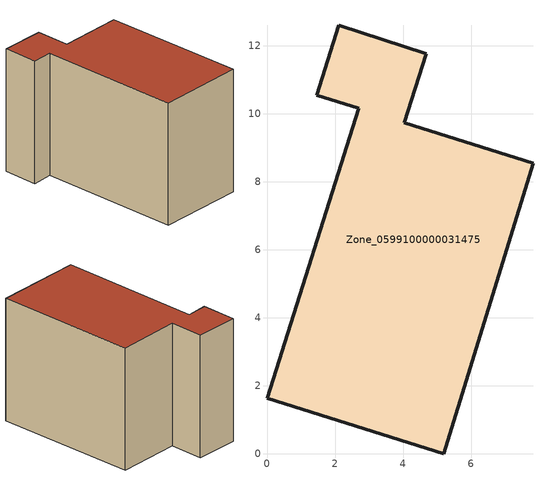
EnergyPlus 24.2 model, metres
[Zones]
Zone_0599100000031475
 floor ground (C_G): 7.82,8.55 5.19,0 0,1.64 2.69,10.16 1.46,10.55 2.11,12.61 4.68,11.76 4.04,9.74 z0
 wall outside (C_F): 4.68,11.76 2.11,12.61 1.46,10.55 2.69,10.16 0,1.64 5.19,0 7.82,8.55 4.04,9.74 4.68,11.76 z0:7.79
 roof outside (C_R): 4.04,9.74 4.68,11.76 2.11,12.61 1.46,10.55 2.69,10.16 0,1.64 5.19,0 7.82,8.55 z7.79
[BUILDING]
Pand.0599100000031475: North Axis=0; Terrain=City; Loads Convergence Tolerance Value=0.04; Temperature Convergence Tolerance Value=0.4; Solar Distribution=FullExterior; Maximum Number of Warmup Days=25; Minimum Number of Warmup Days=1
[Site:Location]
Rotterdam.The.Hague.AP_ZH_NLD Design_Conditions: Latitude=51.96; Longitude=4.45; Time Zone=1; Elevation=-4.5
[SITE:GROUNDTEMPERATURE:BUILDINGSURFACE]
18, 18, 18, 18, 18, 18, 18, 18, 18, 18, 18, 18
[MATERIAL] Thermal Absorptance=0.9; Solar Absorptance=0.7; Visible Absorptance=0.7
Name | Roughness | Thickness | Conductivity | Density | Specific Heat
G.TI.1975-1991 | MediumSmooth | 0.15 | 0.288461 | 540 | 1210
F.TI.1975-1991 | Rough | 0.3 | 0.230769 | 1920 | 840
R.TI.1975-1991 | MediumRough | 0.2 | 0.153846 | 1500 | 1000
[CONSTRUCTION]
C_G: G.TI.1975-1991
C_F: F.TI.1975-1991
C_R: R.TI.1975-1991
[ZONE]
Zone_0599100000031475: Type=1; Multiplier=1; Ceiling Height=Autocalculate; Volume=Autocalculate; Floor Area=autocalculate; Part of Total Floor Area=Yes
[ZONEINFILTRATION:DESIGNFLOWRATE]
Infil_Zone_0599100000031475: Zone or ZoneList or Space or SpaceList=Zone_0599100000031475; Schedule=AlwaysOn; Design Flow Rate Calculation Method=Flow/Area; Flow Rate per Floor Area=0.003; Constant Term Coefficient=1; Temperature Term Coefficient=0; Velocity Term Coefficient=0; Velocity Squared Term Coefficient=0
[HVACTEMPLATE:ZONE:IDEALLOADSAIRSYSTEM]
Zone_0599100000031475: Maximum Heating Supply Air Temperature=50; Minimum Cooling Supply Air Temperature=13; Maximum Heating Supply Air Humidity Ratio=0.0156; Minimum Cooling Supply Air Humidity Ratio=0.0077; Heating Limit=NoLimit; Cooling Limit=NoLimit; Dehumidification Control Type=ConstantSensibleHeatRatio; Cooling Sensible Heat Ratio=0.7; Dehumidification Setpoint=60; Humidification Control Type=None; Humidification Setpoint=30; Outdoor Air Method=None; Outdoor Air Flow Rate per Person=0.00944; Outdoor Air Flow Rate per Zone Floor Area=0; Outdoor Air Flow Rate per Zone=0; Demand Controlled Ventilation Type=None; Outdoor Air Economizer Type=NoEconomizer; Heat Recovery Type=None; Sensible Heat Recovery Effectiveness=0.7; Latent Heat Recovery Effectiveness=0.65
[ZONECONTROL:THERMOSTAT]
ThermostatControl_Zone_0599100000031475: Zone or ZoneList=Zone_0599100000031475; Control Type Schedule=DualSetpointControlType; Control 1=Thermostat_Zone_0599100000031475; Temperature Difference Between Cutout And Setpoint=0
[THERMOSTATSETPOINT:DUALSETPOINT]
Thermostat_Zone_0599100000031475: Heating Setpoint Temperature Schedule=HeatingSetpoint_Zone_0599100000031475; Cooling Setpoint Temperature Schedule=CoolingSetpoint_Zone_0599100000031475
[SCHEDULE:COMPACT]
HeatingSetpoint_Zone_0599100000031475: Through: 12/31, For: AllDays, Until: 24:00, 21
CoolingSetpoint_Zone_0599100000031475: Through: 12/31, For: AllDays, Until: 24:00, 24
DualSetpointControlType: Through: 12/31, For: AllDays, Until: 24:00, 4
AlwaysOn: Through: 12/31, For: AllDays, Until: 24:00, 1
